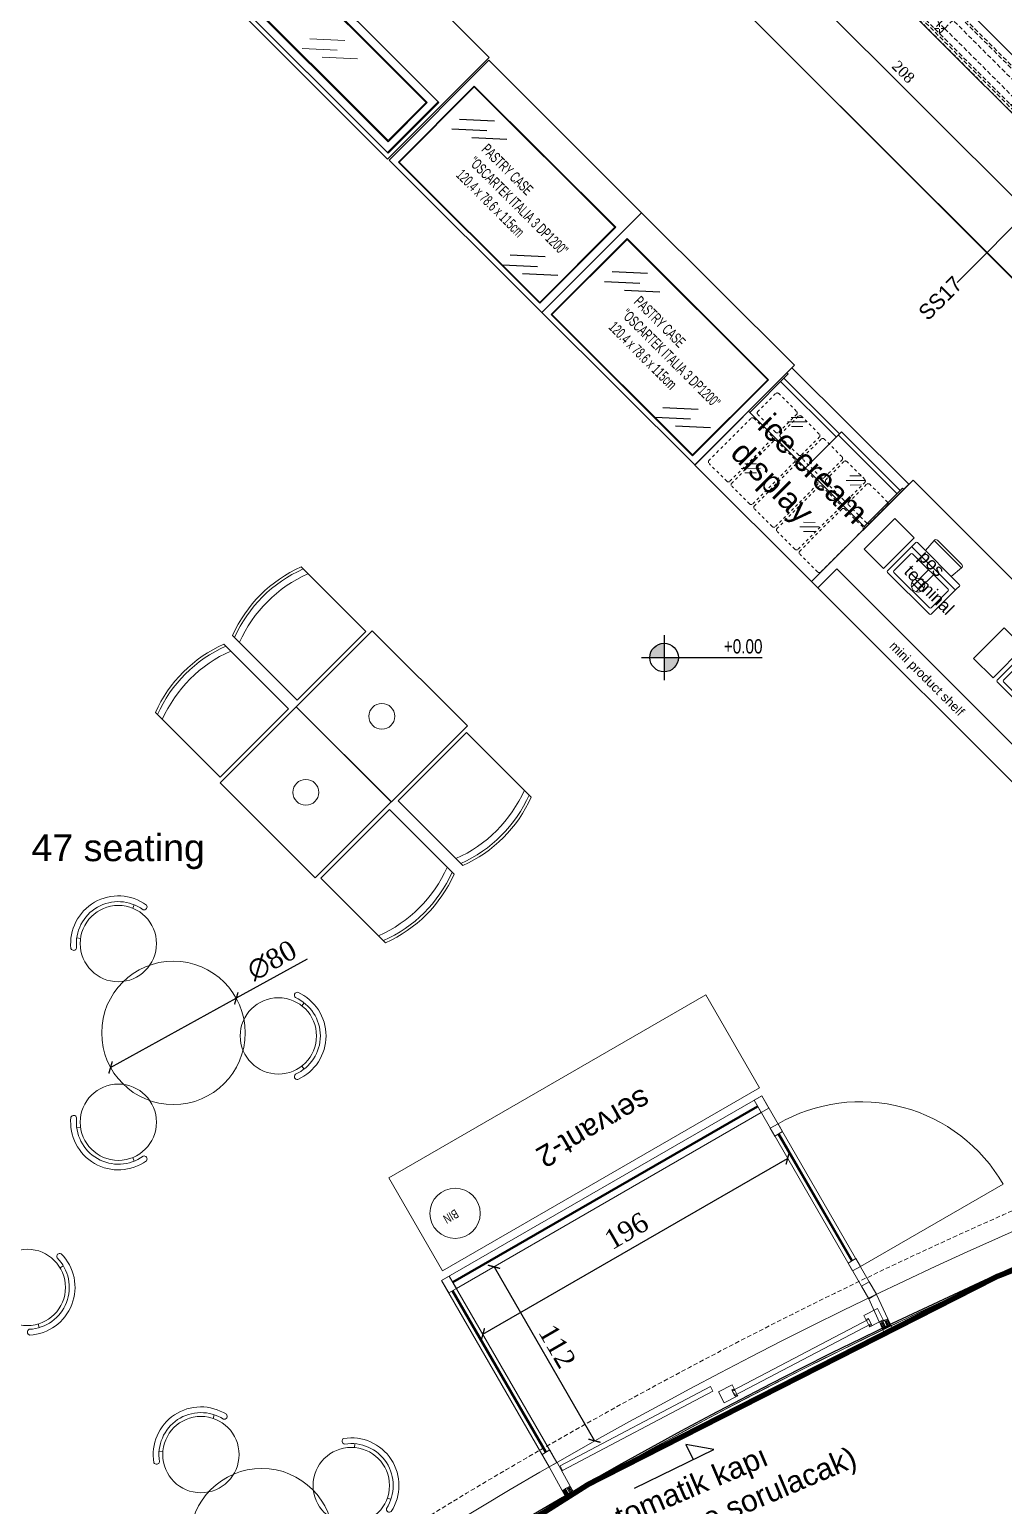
# Model space of a CAD drawing. Header units: millimetres. Extents: x 9129 to 19685, y -6152 to 3305.
# Drawn here: x 15344 to 15887, y 837 to 1660 of the extents above; entities that cross this region are included whole.
import ezdxf
from ezdxf.enums import TextEntityAlignment as Align
from ezdxf.xclip import XClip

# ---------------------------------------------------------------- set-up
doc = ezdxf.new("R2010")
doc.units = ezdxf.units.MM
doc.header["$LTSCALE"] = 5
doc.header["$XCLIPFRAME"] = 0
for name, pattern in [('Dash', [0.25, 0.125, -0.125]), ('DASHED', [0.75, 0.5, -0.25]), ('DASHEDX2', [1.5, 1, -0.5]), ('HIDDEN', [9.525, 6.35, -3.175]), ('HIDDENX2', [0.75, 0.5, -0.25])]:
    doc.linetypes.add(name, pattern=pattern)
doc.layers.get('Defpoints').update_dxf_attribs({"lineweight": 9})
for name, color, linetype, lineweight in [('141125_RT1$0$LP-SHOPFRONT', 230, 'Continuous', 9), ('2DGORUNUS3', 41, 'Continuous', 0), ('A-_DOOR----_E-', 6, 'Continuous', 13), ('A-_WIND----_E-', 4, 'Continuous', 13), ('AIT - Equipment Number', 3, 'Continuous', 5), ('AIT - Kitchen Equipment', 4, 'Continuous', 5), ('AIT-KITCHEN EQUIPMENT', 4, 'Continuous', 0), ('b_mob kesit', 14, 'Continuous', 30), ('LP-AREA_POLYLINE', 7, 'Continuous', 5), ('no3_ahşap gorunus on kalın', 34, 'Continuous', 20), ('no3_cam gorunus on', 142, 'Continuous', 18), ('no3_cam kesit on', 131, 'Continuous', 18), ('no3_doğrama gorunus', 243, 'Continuous', 0), ('no3_duvar kaplama', 8, 'Continuous', 9), ('no3_mermer gorunus on', 31, 'Continuous', 15), ('no3_sandalye', 240, 'Continuous', 18), ('no3_sandalye masa', 202, 'Continuous', 15), ('no3_seramik ön', 123, 'Continuous', 18), ('no3_yazı tefriş', 152, 'Continuous', 15), ('no3_ölçü tefriş', 252, 'Continuous', 0), ('Q-SPCQ', 91, 'Continuous', 9)]:
    doc.layers.add(name, color=color, linetype=linetype, lineweight=lineweight)
for name, color, linetype in [('DY-49-Kot', 7, 'Continuous'), ('I-Anno-Note', 11, 'Continuous'), ('I-Furn-Fixed-Ovhd-N', 1, 'HIDDEN'), ('katman 1', 7, 'Continuous'), ('LP-DIMENSION_INT_100', 51, 'Continuous'), ('LP-RETAIL_LINE', 10, 'DASHEDX2'), ('PISSUMEK_DELIK', 5, 'Continuous'), ('SEWER-PIPE-K1', 7, 'Continuous'), ('SEWER-PIPE-K2', 7, 'Continuous'), ('SU', 152, 'Continuous'), ('xref_4_vitrin_kaplama$0$2DCAM', 6, 'Continuous')]:
    doc.layers.add(name, color=color, linetype=linetype)
doc.styles.add('2.5MM', font='simplex.shx', dxfattribs={"width": 0.75, "height": 2.5})
doc.styles.add('ATG_ROMANS', font='GOTHIC.TTF', dxfattribs={"width": 0.75})
doc.styles.add('M_1.1', font='stylu.ttf', dxfattribs={"width": 0.8, "height": 5})
doc.styles.add('ROMANSTW', font='georgia.ttf')
doc.styles.get("Standard").update_dxf_attribs({"font": 'arial.ttf'})
doc.styles.add('TAKSİM', font='GOTHIC.TTF', dxfattribs={"height": 20})
doc.dimstyles.new('M1', dxfattribs={"dimtxt": 11, "dimasz": 5, "dimexe": 2, "dimexo": 5, "dimgap": 3, "dimtad": 1, "dimdec": 1, "dimzin": 12, "dimdsep": 46, "dimtxsty": 'ROMANSTW', "dimblk": 'ARCHTICK', "dimcen": 0.09, "dimse1": 1, "dimse2": 1, "dimclrd": 251, "dimclre": 251, "dimclrt": 1, "dimadec": 0, "dimazin": 0, "dimtfac": 1, "dimtdec": 1, "dimtix": 1, "dimtmove": 0, "dimatfit": 3, "dimldrblk": 'ARCHTICK', "dimfxl": 1, "dimtolj": 1, "dimtzin": 0, "dimarcsym": 0})
doc.dimstyles.new('M2', dxfattribs={"dimtxt": 6, "dimasz": 3, "dimexe": 1, "dimexo": 4, "dimgap": 3, "dimtad": 1, "dimdec": 0, "dimzin": 12, "dimdsep": 46, "dimtxsty": 'ROMANSTW', "dimblk": 'ARCHTICK', "dimcen": 0.09, "dimse1": 1, "dimse2": 1, "dimclrd": 251, "dimclre": 251, "dimclrt": 1, "dimadec": 0, "dimazin": 0, "dimtfac": 1, "dimtdec": 0, "dimtix": 1, "dimtmove": 0, "dimatfit": 3, "dimldrblk": 'ARCHTICK', "dimfxl": 1, "dimtolj": 1, "dimtzin": 0, "dimarcsym": 0})
pattern_1 = [(0, (0, 0), (0.9375, 1.875), [0, -1.875])]

# ---------------------------------------------------------------- blocks, each defined once
blk = doc.blocks.new('sand3 utr')
at = {"layer": 'no3_sandalye masa', "ltscale": 50}
for p, q in [((98898.15, -13716.68), (98899.96, -13715.27)), ((98938.18, -13716.68), (98936.36, -13715.27))]:
    blk.add_line(p, q, dxfattribs=at)
blk.add_circle((98918.16, -13701.2), 23, dxfattribs=at)
for centre, radius, start, end in [((98893.68, -13712.67), 1.82, 42.06916, 185.73903), ((98918.16, -13701.2), 28.75, 203.90409, 336.09591), ((98918.16, -13701.2), 25.3, 203.90409, 336.09591), ((98942.64, -13712.67), 1.82, 354.26097, 137.93084)]:
    blk.add_arc(centre, radius, start, end, dxfattribs=at)
blk = doc.blocks.new('rafine sandalye 2 turkıs')
at = {"color": 6, "ltscale": 12, "xscale": -1, "rotation": 176.9426487830267}
blk.add_blockref('sand3 utr', (-87719.36, -7194.05), dxfattribs=at)
blk = doc.blocks.new('s42')
at = {"layer": 'no3_duvar kaplama', "xscale": -0.9250131555666111, "yscale": 0.9250131555666113, "zscale": 0.9250131555666113, "rotation": 266.9693873691843}
blk.add_blockref('rafine sandalye 2 turkıs', (15457.95, -17304.75), dxfattribs=at)
blk = doc.blocks.new('12hbhg')
at = {"layer": 'no3_mermer gorunus on'}
blk.add_circle((19125.11, -7457.41), 40, dxfattribs=at)
at = {"layer": 'no3_ölçü tefriş'}
for p, rotation in [((15175.74, -25305.39), 98.26094698349456), ((5642.98, 4886.83), 338.2609469834944)]:
    blk.add_blockref('s42', p, dxfattribs=dict(at, rotation=rotation))
at = {"layer": 'no3_ölçü tefriş', "xscale": -1, "rotation": 38.26094698349765}
blk.add_blockref('s42', (28540.09, 8211.22), dxfattribs=at)
blk = doc.blocks.new('_ArchTick')
at = {"color": 0, "linetype": 'ByBlock', "const_width": 0.15}
blk.add_lwpolyline([(-0.5, -0.5), (0.5, 0.5)], dxfattribs=at)
blk = doc.blocks.new('*D255')
at = {"layer": 'Defpoints', "color": 0, "transparency": 16777216}
for p in [(15459.28, 1119.74), (15389.18, 1081.19)]:
    blk.add_point(p, dxfattribs=at)
at = {"layer": 'LP-DIMENSION_INT_100', "color": 251, "lineweight": -2, "transparency": 16777216}
for p in [(15498.88, 1141.51), (15389.18, 1081.19)]:
    blk.add_line(p, (15459.28, 1119.74), dxfattribs=at)
at = {"layer": 'LP-DIMENSION_INT_100', "color": 251, "lineweight": -2, "transparency": 16777216, "xscale": 5, "yscale": 5, "zscale": 5}
for p, rotation in [((15459.28, 1119.74), 208.8065022007843), ((15389.18, 1081.19), 28.80650220078435)]:
    blk.add_blockref('_ArchTick', p, dxfattribs=dict(at, rotation=rotation))
at = {"layer": 'LP-DIMENSION_INT_100', "color": 1, "transparency": 16777216, "insert": (15479.15, 1140.88), "char_height": 11, "attachment_point": 5, "rotation": 28.8065, "style": 'ROMANSTW'}
blk.add_mtext('\\A1;∅80', dxfattribs=at)
blk = doc.blocks.new('pis su hatları')
at = {"layer": 'PISSUMEK_DELIK', "color": 6, "ltscale": 30, "true_color": 0xff33ff}
for p, q in [((28183.87, -4509.65, 0), (28194.48, -4499.05, 0)), ((28194.48, -4499.05, 0), (28205.08, -4509.65, 0)), ((28194.48, -4520.26, 0), (28183.87, -4509.65, 0)), ((28205.08, -4509.65, 0), (28194.48, -4520.26, 0)), ((28312.51, -4605.55, 0), (28302.17, -4616.42, 0)), ((28323.38, -4615.89, 0), (28312.51, -4605.55, 0)), ((28302.17, -4616.42, 0), (28313.04, -4626.76, 0)), ((28313.04, -4626.76, 0), (28323.38, -4615.89, 0)), ((27593.13, -5103.59, 0), (27582.52, -5114.2, 0)), ((27603.73, -5114.2, 0), (27593.13, -5103.59, 0)), ((27582.52, -5114.2, 0), (27593.13, -5124.8, 0)), ((27593.13, -5124.8, 0), (27603.73, -5114.2, 0))]:
    blk.add_line(p, q, dxfattribs=at)
at = {"layer": 'SEWER-PIPE-K1', "color": 6, "linetype": 'Continuous', "lineweight": -3, "true_color": 0xff33ff}
blk.add_line((28188.25, -4503.42, 0), (28192.81, -4507.99, 0), dxfattribs=at)
at = {"layer": 'SEWER-PIPE-K1', "color": 6, "linetype": 'Continuous', "lineweight": -3, "true_color": 0xff33ff, "extrusion": (0, 0, -1)}
for centre in [(-28194.48, -4509.65, 0), (-28312.77, -4616.15, 0)]:
    blk.add_circle(centre, 5.75, dxfattribs=at)
at = {"layer": 'SEWER-PIPE-K2', "color": 6, "linetype": 'Continuous', "lineweight": -3, "true_color": 0xff33ff, "extrusion": (0, 0, -1)}
blk.add_circle((-27593.13, -5114.2, -38.83), 5, dxfattribs=at)
blk = doc.blocks.new('Mullion')
at = {"layer": 'A-_WIND----_E-', "lineweight": 0, "ltscale": 0.3}
h = blk.add_hatch(dxfattribs=at)
h.set_pattern_fill('DOTS', color=8, scale=30)
h.set_pattern_definition(pattern_1)
h.paths.add_polyline_path([(0, 25), (-30, 25), (-30, 10), (0, 10)])
h = blk.add_hatch(dxfattribs=at)
h.set_pattern_fill('DOTS', color=8, scale=30)
h.set_pattern_definition(pattern_1)
h.paths.add_polyline_path([(0, -25), (-30, -25), (-30, -10), (0, -10)])
at = {"layer": 'A-_WIND----_E-', "color": 8, "lineweight": 0, "ltscale": 0.3}
for points in [[(-185, 25), (-35, 25), (-35, -25), (-185, -25)], [(-35, -5), (0, -5), (0, 5), (-35, 5)], [(-30, 10), (0, 10), (0, 25), (-30, 25)], [(5, 25), (21, 25), (21, -25), (5, -25)], [(-30, -10), (0, -10), (0, -25), (-30, -25)]]:
    blk.add_lwpolyline(points, close=True, dxfattribs=at)
blk = doc.blocks.new('A$C25195F0E')
at = {"layer": 'LP-AREA_POLYLINE', "elevation": 0}
for points in [[(1241.29, 1481.77), (1740.61, 982.45), (1740.61, -260.52, 0.060132), (1740.61, -260.52), (1740.61, -260.52), (1740.61, -260.52), (1740.61, -260.52), (1740.61, -260.52), (1740.61, -260.52), (1740.61, -260.52), (1740.61, -260.52), (1740.61, -260.52, 0.142516), (363.91, -881.77), (-329.17, -187.72), (-378.67, -138.22)], [(1832.15, 631.33), (1832.15, -450.55, 0.036002), (1478.39, -517.79), (1520.47, -661.41), (1396.29, -697.8), (1431.3, -817.26), (1295.85, -880.41), (957.04, -1038.36), (957.04, -935.71), (837.04, -935.7), (837.04, -1055.7), (538.1, -1055.71), (364.23, -881.45), (364.23, -881.45, -0.142737), (1742.15, -260.52), (1742.15, 631.33)]]:
    blk.add_lwpolyline(points, format="xyb", close=True, dxfattribs=at)
blk = doc.blocks.new('plan3')
at = {"layer": 'A-_DOOR----_E-', "lineweight": 0, "ltscale": 0.3}
h = blk.add_hatch(dxfattribs=at)
h.set_pattern_fill('DOTS', color=8, scale=3, angle=297.64486)
h.set_pattern_definition([(270, (7086.4, -15), (1.875, -0.9375), [0, -1.875])])
h.paths.add_polyline_path([(26465.03, -7474.12), (26463.64, -7471.46), (26464.97, -7470.76), (26466.36, -7473.42)])
h = blk.add_hatch(dxfattribs=at)
h.set_pattern_fill('DOTS', color=8, scale=3, angle=297.64486)
h.set_pattern_definition([(270, (7931.4, -15), (1.875, -0.9375), [0, -1.875])])
h.paths.add_polyline_path([(26390.18, -7513.32), (26388.79, -7510.67), (26390.12, -7509.97), (26391.51, -7512.63)])
at = {"elevation": 0}
blk.add_lwpolyline([(26334.44, -7564.99), (26378.68, -7543.49), (26363.08, -7540.73), (26367.14, -7549.09)], dxfattribs=at)
at = {"layer": '141125_RT1$0$LP-SHOPFRONT'}
blk.add_arc((27647.4, -9911.93), 2703.74, 107.59867, 133.26286, dxfattribs=at)
at = {"layer": '2DGORUNUS3', "linetype": 'HIDDENX2'}
blk.add_lwpolyline([(25764.4, -7970.13), (25764.4, -7930.1, -0.153565), (27237.97, -7209.02), (27237.97, -5980.3), (27603.18, -5980.3)], format="xyb", dxfattribs=at)
at = {"layer": 'A-_DOOR----_E-'}
blk.add_line((26466.83, -7474.31, 0), (26465.5, -7475, 0), dxfattribs=at)
at = {"layer": 'A-_DOOR----_E-', "elevation": 0}
for points in [[(26464.74, -7470.32), (26463.41, -7471.02), (26462.25, -7468.8), (26469.78, -7464.86), (26473.03, -7471.06), (26465.5, -7475), (26465.27, -7474.56), (26466.59, -7473.86), (26464.74, -7470.32)], [(26388.56, -7510.22), (26389.89, -7509.53), (26388.73, -7507.31), (26381.2, -7511.26), (26384.44, -7517.46), (26391.97, -7513.51), (26391.74, -7513.07), (26390.41, -7513.77), (26388.56, -7510.22)]]:
    blk.add_lwpolyline(points, dxfattribs=at)
for points in [[(26464.97, -7470.76), (26388.79, -7510.67), (26390.18, -7513.32), (26466.36, -7473.42)], [(26292.88, -7552.56), (26376.65, -7508.27), (26378.04, -7510.93), (26294.27, -7555.22)]]:
    blk.add_lwpolyline(points, close=True, dxfattribs=at)
at = {"layer": 'A-_DOOR----_E-', "color": 8, "lineweight": 0, "ltscale": 0.3, "elevation": 0}
for points in [[(26464.97, -7470.76), (26466.36, -7473.42), (26465.03, -7474.12), (26463.64, -7471.46)], [(26390.12, -7509.97), (26391.51, -7512.63), (26390.18, -7513.32), (26388.79, -7510.67)]]:
    blk.add_lwpolyline(points, close=True, dxfattribs=at)
at = {"layer": 'A-_WIND----_E-', "color": 8, "lineweight": 0, "ltscale": 0.3, "elevation": 0}
blk.add_lwpolyline([(25775.9, -7970.13), (25775.9, -7934.11, -0.113196), (26824.33, -7316.16)], format="xyb", dxfattribs=at)
at = {"layer": 'LP-RETAIL_LINE', "ltscale": 0.2, "const_width": 3}
blk.add_lwpolyline([(27359.51, -6343.09), (27359.51, -7424.97, 0.036002), (27005.75, -7492.21), (27047.83, -7635.83), (26923.65, -7672.22), (26958.66, -7791.68), (26823.22, -7854.83), (26484.4, -8012.79), (26484.4, -7910.13), (26364.4, -7910.13), (26364.4, -8030.13), (26065.46, -8030.13), (25891.59, -7855.87), (25891.59, -7855.87, -0.142737), (27269.51, -7234.94), (27269.51, -6343.09)], format="xyb", close=True, dxfattribs=at)
at = {"layer": 'no3_cam kesit on'}
for p, q in [((26232.92, -7449.82), (26402.8, -7351.74)), ((26233.12, -7450.17), (26403, -7352.08)), ((26233.32, -7450.51), (26403.2, -7352.43)), ((26455.3, -7438.46), (26414.37, -7367.57)), ((26455.64, -7438.26), (26414.72, -7367.37)), ((26455.99, -7438.06), (26415.06, -7367.17)), ((26232.61, -7455.08), (26284.63, -7545.18)), ((26232.95, -7454.88), (26284.97, -7544.98)), ((26233.3, -7454.68), (26285.32, -7544.78))]:
    blk.add_line(p, q, dxfattribs=at)
at = {"layer": 'no3_doğrama gorunus'}
for p, q in [((26405.34, -7346.12), (26226.79, -7449.2)), ((26404.92, -7346.36), (26401, -7348.62)), ((26460.93, -7452.42), (26401, -7348.62)), ((26465.26, -7449.92), (26405.34, -7346.12)), ((26235.12, -7453.63), (26405, -7355.55)), ((26286.79, -7553.13), (26226.79, -7449.2)), ((26291.12, -7550.63), (26231.12, -7446.7))]:
    blk.add_line(p, q, dxfattribs=at)
at = {"layer": 'no3_doğrama gorunus', "elevation": 0}
for points in [[(26401, -7348.62), (26405, -7355.55), (26409.34, -7353.05), (26405.34, -7346.12), (26401, -7348.62)], [(26410.05, -7364.29), (26412.55, -7368.62), (26416.88, -7366.12), (26414.38, -7361.79), (26410.05, -7364.29)], [(26453.48, -7439.51), (26455.98, -7443.84), (26460.31, -7441.34), (26457.81, -7437.01), (26453.48, -7439.51)], [(26226.79, -7449.2), (26230.79, -7456.13), (26235.12, -7453.63), (26231.12, -7446.7), (26226.79, -7449.2)], [(26460.93, -7452.42), (26464.93, -7459.35), (26469.26, -7456.85), (26465.26, -7449.92), (26460.93, -7452.42)], [(26282.81, -7546.23), (26286.81, -7553.16), (26291.14, -7550.66), (26287.14, -7543.73), (26282.81, -7546.23)]]:
    blk.add_lwpolyline(points, dxfattribs=at)
at = {"layer": 'no3_mermer gorunus on', "color": 252}
blk.add_line((26460.31, -7441.34), (26539.86, -7395.41), dxfattribs=at)
blk.add_arc((26460.31, -7441.34), 91.86, 30, 120.00049, dxfattribs=at)
at = {"layer": 'xref_4_vitrin_kaplama$0$2DCAM'}
blk.add_arc((27647.4, -9911.01), 2703.75, 107.59869, 133.26085, dxfattribs=at)
at = {"layer": 'A-_WIND----_E-'}
ref = blk.add_blockref('Mullion', (26474.78, -7474.78), dxfattribs=dict(at, xscale=0.09999999999999998, yscale=0.09999999999999998, zscale=0.09999999999999998, rotation=294.7438167748984))
XClip(ref).set_block_clipping_path([(-1662.4684712873, -15441.8260829898), (9287.0514123299, 8316.2618302671), (-13928.3921249826, 19015.6902332135), (-24877.9120085998, -4742.3976800435)])
ref = blk.add_blockref('Mullion', (26297.94, -7568.1), dxfattribs=dict(at, xscale=0.1, yscale=0.1, zscale=0.1, rotation=298.9820725187543))
XClip(ref).set_block_clipping_path([(-2758.6485855884, -13277.6008637734), (9916.7477869451, 9606.3029503694), (-12444.4783710775, 21992.1881223578), (-25119.874743611, -891.715691785)])
at = {"layer": 'no3_ahşap gorunus on kalın'}
ref = blk.add_blockref('A$C25195F0E', (25527.36, -6974.42), dxfattribs=at)
XClip(ref).set_block_clipping_path([(-524.5749777342, -995.7045508397), (2091.4118857187, 1560.5321103166)])
at = {"layer": 'no3_yazı tefriş', "insert": (26313.63, -7579.76), "char_height": 12, "width": 306.4478, "attachment_point": 1, "rotation": 23.11072}
blk.add_mtext("otomatik kapı\\P(AVM'ye sorulacak)", dxfattribs=at)
blk = doc.blocks.new('*D253')
at = {"layer": 'Defpoints', "color": 0, "transparency": 16777216}
for p in [(15751.92, 1056), (15766.66, 1030.46), (15582.03, 957.92)]:
    blk.add_point(p, dxfattribs=at)
at = {"layer": 'no3_mermer gorunus on', "color": 251, "lineweight": -2, "transparency": 16777216}
blk.add_line((15596.77, 932.38), (15766.66, 1030.46), dxfattribs=at)
at = {"layer": 'no3_mermer gorunus on', "color": 251, "lineweight": -2, "transparency": 16777216, "xscale": 5, "yscale": 5, "zscale": 5}
for p, rotation in [((15766.66, 1030.46), 29.9999999999965), ((15596.77, 932.38), 209.9999999999965)]:
    blk.add_blockref('_ArchTick', p, dxfattribs=dict(at, rotation=rotation))
at = {"layer": 'no3_mermer gorunus on', "color": 1, "transparency": 16777216, "insert": (15676.73, 990.05), "char_height": 11, "attachment_point": 5, "rotation": 30, "style": 'ROMANSTW'}
blk.add_mtext('\\A1;\\A1;196', dxfattribs=at)
blk = doc.blocks.new('*D254')
at = {"layer": 'Defpoints', "color": 0, "transparency": 16777216}
for p in [(15582.03, 957.92), (15658.97, 872.97), (15638.05, 860.89)]:
    blk.add_point(p, dxfattribs=at)
at = {"layer": 'no3_mermer gorunus on', "color": 251, "lineweight": -2, "transparency": 16777216}
blk.add_line((15602.95, 969.99), (15658.97, 872.97), dxfattribs=at)
at = {"layer": 'no3_mermer gorunus on', "color": 251, "lineweight": -2, "transparency": 16777216, "xscale": 5, "yscale": 5, "zscale": 5}
for p, rotation in [((15602.95, 969.99), 119.9999999999989), ((15658.97, 872.97), 299.9999999999989)]:
    blk.add_blockref('_ArchTick', p, dxfattribs=dict(at, rotation=rotation))
at = {"layer": 'no3_mermer gorunus on', "color": 1, "transparency": 16777216, "insert": (15638.32, 925.73), "char_height": 11, "attachment_point": 5, "rotation": 300, "style": 'ROMANSTW'}
blk.add_mtext('\\A1;112', dxfattribs=at)
blk = doc.blocks.new('oscarteck refr')
at = {"layer": 'I-Furn-Fixed-Ovhd-N', "color": 254, "linetype": 'Continuous'}
for p, q in [((533479.3, 284026.3), (533334, 283894.3)), ((533365.7, 283981.4), (533220.5, 283849.4)), ((533487.3, 283957.6), (533342, 283825.7)), ((534214.6, 283690), (534069.3, 283558.1)), ((534101, 283645.2), (533955.8, 283513.2)), ((534222.6, 283621.4), (534077.3, 283489.4))]:
    blk.add_line(p, q, dxfattribs=at)
at = {"layer": 'I-Furn-Fixed-Ovhd-N', "linetype": 'Continuous'}
for points in [[(534338.8, 284059.3), (534338.8, 283273.3), (533134.9, 283273.3), (533134.9, 284059.3)], [(533179.9, 283432.3), (534293.9, 283432.3), (534293.9, 284031.3), (533179.9, 284031.3)], [(533182.9, 283435.3), (534290.9, 283435.3), (534290.9, 284028.3), (533182.9, 284028.3)]]:
    blk.add_lwpolyline(points, close=True, dxfattribs=at)
blk = doc.blocks.new('QF_MB CUSTOM ICE CREAM CASE - ICE CREAM CASE-3092306-EQUIPMENT PLAN')
at = {"layer": 'Q-SPCQ'}
for p, q in [((0, -30.19), (0, 0)), ((0, 0), (36.22, 0)), ((36.22, 0), (36.22, -30.19)), ((0, -1.56), (0.37, -1.56)), ((0.37, -1.56), (0.37, -13.47)), ((17.61, -2.91), (0.37, -2.91)), ((17.61, -2.28), (35.84, -2.28)), ((17.61, -13.47), (17.61, -2.28)), ((35.84, -1.56), (35.84, -13.47)), ((36.22, -1.56), (35.84, -1.56)), ((0.37, -3.89), (17.61, -3.89)), ((7.61, -7.81), (9.38, -6.04)), ((7.71, -9.12), (10.71, -6.12)), ((17.61, -3.27), (35.84, -3.27)), ((25.8, -7.81), (27.57, -6.04)), ((25.9, -9.12), (28.91, -6.12)), ((9.02, -9.22), (10.79, -7.45)), ((27.22, -9.22), (28.98, -7.45)), ((0, -13.47), (36.22, -13.47)), ((7.61, -22.21), (9.38, -20.45)), ((7.71, -23.53), (10.71, -20.52)), ((9.02, -23.63), (10.79, -21.86)), ((25.8, -22.21), (27.57, -20.45)), ((25.9, -23.53), (28.91, -20.52)), ((27.22, -23.63), (28.98, -21.86)), ((36.22, -30.19), (0, -30.19))]:
    blk.add_line(p, q, dxfattribs=at)
at = {"layer": 'Q-SPCQ', "linetype": 'Dash'}
for p, q in [((7.48, -6.06), (1.98, -6.06)), ((14.53, -6.06), (9.03, -6.06)), ((21.58, -6.06), (16.08, -6.06)), ((28.62, -6.06), (23.12, -6.06)), ((35.67, -6.06), (30.17, -6.06)), ((1.48, -6.56), (1.48, -12.06)), ((7.98, -12.06), (7.98, -6.56)), ((8.53, -6.56), (8.53, -12.06)), ((15.03, -12.06), (15.03, -6.56)), ((15.58, -6.56), (15.58, -12.06)), ((22.08, -12.06), (22.08, -6.56)), ((22.62, -6.56), (22.62, -12.06)), ((29.13, -12.06), (29.13, -6.56)), ((29.67, -6.56), (29.67, -12.06)), ((36.17, -12.06), (36.17, -6.56)), ((7.48, -12.56), (1.98, -12.56)), ((14.53, -12.56), (9.03, -12.56)), ((21.58, -12.56), (16.08, -12.56)), ((28.62, -12.56), (23.12, -12.56)), ((35.67, -12.56), (30.17, -12.56)), ((1.48, -14.25), (1.48, -27.25)), ((7.48, -13.75), (1.98, -13.75)), ((7.98, -27.25), (7.98, -14.25)), ((8.53, -14.25), (8.53, -27.25)), ((14.53, -13.75), (9.03, -13.75)), ((15.03, -27.25), (15.03, -14.25)), ((15.58, -14.25), (15.58, -27.25)), ((21.58, -13.75), (16.08, -13.75)), ((22.08, -27.25), (22.08, -14.25)), ((22.62, -14.25), (22.62, -27.25)), ((28.62, -13.75), (23.12, -13.75)), ((29.13, -27.25), (29.13, -14.25)), ((29.67, -14.25), (29.67, -27.25)), ((35.67, -13.75), (30.17, -13.75)), ((36.17, -27.25), (36.17, -14.25)), ((7.48, -27.75), (1.98, -27.75)), ((14.53, -27.75), (9.03, -27.75)), ((21.58, -27.75), (16.08, -27.75)), ((28.62, -27.75), (23.12, -27.75)), ((35.67, -27.75), (30.17, -27.75))]:
    blk.add_line(p, q, dxfattribs=at)
for centre, start, end in [((1.98, -6.56), 90, 180), ((7.48, -6.56), 0, 90), ((9.03, -6.56), 90, 180), ((14.53, -6.56), 0, 90), ((16.08, -6.56), 90, 180), ((21.58, -6.56), 0, 90), ((23.12, -6.56), 90, 180), ((28.62, -6.56), 0, 90), ((30.17, -6.56), 90, 180), ((35.67, -6.56), 0, 90), ((1.98, -12.06), 180, 270), ((7.48, -12.06), 270, 0), ((9.03, -12.06), 180, 270), ((14.53, -12.06), 270, 0), ((16.08, -12.06), 180, 270), ((21.58, -12.06), 270, 0), ((23.12, -12.06), 180, 270), ((28.62, -12.06), 270, 0), ((30.17, -12.06), 180, 270), ((35.67, -12.06), 270, 0), ((1.98, -14.25), 90, 180), ((7.48, -14.25), 0, 90), ((9.03, -14.25), 90, 180), ((14.53, -14.25), 0, 90), ((16.08, -14.25), 90, 180), ((21.58, -14.25), 0, 90), ((23.12, -14.25), 90, 180), ((28.62, -14.25), 0, 90), ((30.17, -14.25), 90, 180), ((35.67, -14.25), 0, 90), ((1.98, -27.25), 180, 270), ((7.48, -27.25), 270, 0), ((9.03, -27.25), 180, 270), ((14.53, -27.25), 270, 0), ((16.08, -27.25), 180, 270), ((21.58, -27.25), 270, 0), ((23.12, -27.25), 180, 270), ((28.62, -27.25), 270, 0), ((30.17, -27.25), 180, 270), ((35.67, -27.25), 270, 0)]:
    blk.add_arc(centre, 0.5, start, end, dxfattribs=at)
blk = doc.blocks.new('1111')
at = {"layer": 'no3_ahşap gorunus on kalın'}
for p, q in [((18003.82, -10170.67, 0), (18003.82, -10210.67, 0)), ((18257.82, -10170.67, 0), (18257.82, -10210.67, 0))]:
    blk.add_line(p, q, dxfattribs=at)
at = {"layer": 'no3_ahşap gorunus on kalın', "elevation": 0}
for points in [[(18003.31, -10170.67), (18258.32, -10170.67), (18258.32, -10210.67), (18003.31, -10210.67)], [(18257.82, -10170.67), (18003.82, -10170.67), (18003.82, -10210.67), (18257.82, -10210.67)], [(18253.82, -10175.17), (18007.82, -10175.17), (18007.82, -10206.17), (18253.82, -10206.17)], [(18253.32, -10175.67), (18008.32, -10175.67), (18008.32, -10205.67), (18253.32, -10205.67)]]:
    blk.add_lwpolyline(points, close=True, dxfattribs=at)
at = {"layer": 'no3_cam gorunus on'}
for p, q in [((18069.9, -10194.49), (18084.43, -10181.29)), ((18130.82, -10175.67, 0), (18130.82, -10205.67, 0)), ((18182.43, -10196.43), (18196.96, -10183.23)), ((18070.69, -10201.35), (18085.22, -10188.15)), ((18082.05, -10196.86), (18096.58, -10183.67)), ((18183.22, -10203.29), (18197.75, -10190.09)), ((18194.58, -10198.8), (18209.11, -10185.61))]:
    blk.add_line(p, q, dxfattribs=at)
at = {"layer": 'no3_mermer gorunus on', "elevation": 0}
blk.add_lwpolyline([(18260.48, -10133.17), (18001.15, -10133.17), (18001.15, -10213.17), (18260.48, -10213.17)], close=True, dxfattribs=at)
at = {"layer": 'AIT - Equipment Number', "linetype": 'ByBlock', "ltscale": 1000, "insert": (18086.91, -10154.82, 0.09), "char_height": 7.7594, "attachment_point": 1, "rotation": 0.05357, "style": '2.5MM'}
blk.add_mtext_dynamic_manual_height_columns('{\\fArial Narrow|b0|i0|c0|p34;5   BAY CUPCAKE VITRINE}', width=988.5136, gutter_width=12.5, heights=[0], dxfattribs=at)
blk = doc.blocks.new('1 - POINT OF SALE - PLAN VIEW')
at = {"layer": 'AIT - Kitchen Equipment', "color": 8}
for p, q in [((107, 389), (259.4, 389)), ((107, 147.7), (107, 389)), ((259.4, 389), (259.4, 147.7)), ((285.4, 382.6), (285.4, 185.5)), ((621.9, 389), (291.7, 389)), ((310.8, 357.2), (310.8, 223.6)), ((596.5, 363.6), (317.1, 363.6)), ((426.8, 333.1), (497.9, 333.1)), ((443.3, 352.4), (443.3, 219.8)), ((481.4, 352.4), (481.4, 219.8)), ((602.9, 223.6), (602.9, 357.2)), ((628.3, 185.5), (628.3, 382.6)), ((426.8, 305.7), (497.9, 305.7)), ((285.4, 185.5), (285.4, 159.6)), ((621.9, 191.8), (291.7, 191.8)), ((317.1, 217.2), (596.5, 217.2)), ((628.3, 159.6), (628.3, 185.5)), ((259.4, 147.7), (107, 147.7)), ((291.7, 153.3), (621.9, 153.3)), ((355.2, 153.3), (348.7, 78.9)), ((564.9, 78.9), (558.4, 153.3)), ((564.9, 79), (348.7, 79)), ((361.4, 65.1), (552.3, 65.1))]:
    blk.add_line(p, q, dxfattribs=at)
blk.add_circle((462.3, 319.4), 38.1, dxfattribs=at)
for centre, radius, start, end in [((291.7, 382.6), 6.35, 90, 180), ((317.1, 357.2), 6.35, 90, 180), ((596.5, 357.2), 6.35, 0, 90), ((621.9, 382.6), 6.35, 360, 90), ((291.7, 185.5), 6.35, 90, 180), ((317.1, 223.6), 6.35, 180, 270), ((596.5, 223.6), 6.35, 270, 360), ((621.9, 185.5), 6.35, 0, 90), ((291.7, 159.6), 6.35, 180, 270), ((621.9, 159.6), 6.35, 270, 0), ((361.4, 77.8), 12.7, 175, 270), ((552.3, 77.8), 12.7, 270, 5)]:
    blk.add_arc(centre, radius, start, end, dxfattribs=at)
blk = doc.blocks.new('PLAN TEZGAHLAR')
at = {"layer": 'no3_mermer gorunus on'}
for p, q in [((18933.11, -9197.56), (18637.41, -9197.56)), ((18921.82, -9277.56), (18637.41, -9277.56))]:
    blk.add_line(p, q, dxfattribs=at)
for points in [[(18637.41, -9277.57), (18637.41, -9197.56)], [(18642.41, -9262.57), (18642.41, -9277.56)], [(18642.41, -9262.57), (18791.89, -9262.57)]]:
    blk.add_lwpolyline(points, dxfattribs=at)
at = {"yscale": 0.1000002334292723, "zscale": 0.1000002334292723, "rotation": 180.0535748549687}
for p, xscale in [((18634.59, -9205.17), -0.1000002334292725), ((18720.91, -9205.11), -0.1000002334292726)]:
    blk.add_blockref('1 - POINT OF SALE - PLAN VIEW', p, dxfattribs=dict(at, xscale=xscale))
at = {"layer": 'AIT-KITCHEN EQUIPMENT', "xscale": 0.1000002334292722, "yscale": 0.1000002334292722, "zscale": 0.1000002334292722, "rotation": 180.0535748549694}
for p in [(71712.05, 19178.1), (71832.45, 19178.22)]:
    blk.add_blockref('oscarteck refr', p, dxfattribs=at)
at = {"layer": 'no3_ölçü tefriş'}
blk.add_blockref('1111', (43.16, 935.09, 0), dxfattribs=at)
at = {"layer": 'Q-SPCQ', "xscale": 2.539682539682507, "yscale": 2.539682539682507, "zscale": 2.539682539682507, "rotation": 0.05357485496844969}
blk.add_blockref('QF_MB CUSTOM ICE CREAM CASE - ICE CREAM CASE-3092306-EQUIPMENT PLAN', (18545.35, -9200.98), dxfattribs=at)
at = {"layer": 'AIT - Equipment Number', "linetype": 'ByBlock', "ltscale": 1000, "char_height": 6, "attachment_point": 1, "rotation": 0.05357, "style": '2.5MM'}
for insert in [(18336.94, -9231.92, 0), (18457.11, -9231.92, 0)]:
    blk.add_mtext_dynamic_manual_height_columns('{\\fArial Narrow|b0|i0|c0|p34;PASTRY CASE\\P"OSCARTEK ITALIA 3 DP1200"\\P120.4 x 78.6 x 115cm\\P}', width=988.5136, gutter_width=12.5, heights=[0], dxfattribs=dict(at, insert=insert))
at = {"layer": 'no3_yazı tefriş', "attachment_point": 1}
for s, insert, char_height, width in [('ice cream\\Pdisplay', (18554.85, -9225.9), 12.794, 196.0884), ('pos\\Pterminal', (18669.95, -9219.54), 6.889, 105.5846), ('mini product shelf', (18693.53, -9267.8, 0), 5.0545, 76.8983)]:
    blk.add_mtext(s, dxfattribs=dict(at, insert=insert, char_height=char_height, width=width))
blk = doc.blocks.new('Kot işareti-Plan')
at = {"layer": 'DY-49-Kot'}
h = blk.add_hatch(color=256, dxfattribs=at)
h.dxf.hatch_style = 1
h.paths.add_polyline_path([(0, 0.35, 0.414214), (-0.35, 0), (0, 0)])
h.paths.add_polyline_path([(0.35, 0), (0, 0), (0, -0.35, 0.414214)])
for points in [[(0, 0.55), (0, -0.55)], [(-0.55, 0), (2.4, 0)]]:
    blk.add_lwpolyline(points, dxfattribs=at)
blk.add_circle((0, 0), 0.35, dxfattribs=at)
at = {"layer": 'DY-49-Kot', "style": 'M_1.1', "width": 0.8}
for tag, p in [('İNCEKOT', (2.409, 0.1)), ('KABAKOT', (2.408, -0.404))]:
    blk.add_attdef(tag, text='', height=0.35, dxfattribs=at).set_placement(p, align=Align.RIGHT)
blk = doc.blocks.new('RRR')
for p, q in [((28185.05, -6858.44), (28243.2, -6800.29)), ((28202.73, -6876.11), (28260.88, -6817.97)), ((28368.41, -7041.79), (28460.26, -7133.65)), ((28350.73, -7059.47), (28458.85, -7167.59))]:
    blk.add_line(p, q)
at = {"elevation": 0}
for points in [[(28214.12, -6829.36), (28231.8, -6847.04), (28225.17, -6847.04), (28231.86, -6840.35), (28231.8, -6847.04)], [(28185.05, -6858.44), (28368.41, -7041.79), (28350.73, -7059.47)], [(28392.42, -7101.15), (28410.09, -7083.48), (28410.09, -7090.11), (28403.4, -7083.42), (28410.09, -7083.48)]]:
    blk.add_lwpolyline(points, dxfattribs=at)
for centre in [(28214.12, -6829.36), (28392.42, -7101.15)]:
    blk.add_circle(centre, 1.86)
at = {"xscale": 22.76837192191504, "yscale": 22.76837192191504, "zscale": 22.76837192191504}
for p, values in [((28129.38, -6775.8, -45.93), {'İNCEKOT': '+0.00'}), ((28530.81, -6795.48), {'İNCEKOT': '+30.00'}), ((28352.06, -6986.23), {'İNCEKOT': '+30.00'}), ((27876.84, -7080.53, -45.93), {'İNCEKOT': '+0.00'})]:
    blk.add_blockref('Kot işareti-Plan', p, dxfattribs=at).add_auto_attribs(values)
blk = doc.blocks.new('S2')
at = {"layer": 'no3_mermer gorunus on', "lineweight": 9}
blk.add_lwpolyline([(10705.01, -13085.94), (10500.97, -13085.94), (10500.97, -13145.94), (10705.01, -13145.94), (10705.01, -13085.94)], dxfattribs=at)
blk.add_circle((10682.96, -13110.23), 14.02, dxfattribs=at)
at = {"layer": 'I-Anno-Note', "color": 2, "insert": (10685.85, -13109.9), "char_height": 5, "attachment_point": 5, "style": 'ATG_ROMANS'}
blk.add_mtext('\\A1;BIN', dxfattribs=at)
at = {"layer": 'no3_yazı tefriş', "insert": (10557.4, -13106.76), "char_height": 12, "width": 306.4478, "attachment_point": 1}
blk.add_mtext('servant-2', dxfattribs=at)
blk = doc.blocks.new('vvv')
at = {"layer": 'no3_seramik ön', "color": 251, "linetype": 'DASHED'}
for p, q in [((24724.43, -6556.43), (24738.57, -6542.29)), ((25119.23, -6951.24), (24724.43, -6556.43, 0)), ((25133.38, -6937.1), (25119.23, -6951.24))]:
    blk.add_line(p, q, dxfattribs=at)
for points in [[(25120.29, -6950.18), (24725.49, -6555.37), (24737.51, -6543.35), (25132.32, -6938.16)], [(25120.29, -6948.48), (24727.18, -6555.37), (24737.51, -6545.05), (25130.62, -6938.16)]]:
    blk.add_lwpolyline(points, close=True, dxfattribs=at)
for points in [[(24727.18, -6555.37), (24730.01, -6558.2), (24732.84, -6555.37), (24730.01, -6552.54), (24727.18, -6555.37), (24732.84, -6555.37), (24730.01, -6558.2), (24730.01, -6552.54)], [(24802.17, -6615.36), (24737.51, -6550.7), (24732.84, -6555.37), (24797.5, -6620.03), (24802.17, -6615.36)], [(24734.68, -6547.88), (24737.51, -6550.7), (24740.34, -6547.88), (24737.51, -6545.05), (24734.68, -6547.88), (24740.34, -6547.88), (24737.51, -6550.7), (24737.51, -6545.05)], [(24844.59, -6657.79), (24805, -6618.19), (24800.33, -6622.86), (24839.93, -6662.46), (24844.59, -6657.79)], [(24802.17, -6615.36), (24805, -6618.19), (24807.82, -6615.36), (24805, -6612.54), (24802.17, -6615.36), (24807.82, -6615.36), (24805, -6618.19), (24805, -6612.54)], [(24794.67, -6622.86), (24797.5, -6625.69), (24800.33, -6622.86), (24797.5, -6620.03), (24794.67, -6622.86), (24800.33, -6622.86), (24797.5, -6625.69), (24797.5, -6620.03)], [(24844.59, -6657.79), (24847.42, -6660.62), (24850.25, -6657.79), (24847.42, -6654.96), (24844.59, -6657.79), (24850.25, -6657.79), (24847.42, -6660.62), (24847.42, -6654.96)], [(24837.1, -6665.29), (24839.93, -6668.11), (24842.76, -6665.29), (24839.93, -6662.46), (24837.1, -6665.29), (24842.76, -6665.29), (24839.93, -6668.11), (24839.93, -6662.46)], [(24887.02, -6700.22), (24847.42, -6660.62), (24842.76, -6665.29), (24882.35, -6704.88), (24887.02, -6700.22)], [(24887.02, -6700.22), (24889.85, -6703.05), (24892.68, -6700.22), (24889.85, -6697.39), (24887.02, -6700.22), (24892.68, -6700.22), (24889.85, -6703.05), (24889.85, -6697.39)], [(24879.52, -6707.71), (24882.35, -6710.54), (24885.18, -6707.71), (24882.35, -6704.88), (24879.52, -6707.71), (24885.18, -6707.71), (24882.35, -6710.54), (24882.35, -6704.88)], [(24929.45, -6742.64), (24889.85, -6703.05), (24885.18, -6707.71), (24924.78, -6747.31), (24929.45, -6742.64)], [(24929.45, -6742.64), (24932.28, -6745.47), (24935.1, -6742.64), (24932.28, -6739.82), (24929.45, -6742.64), (24935.1, -6742.64), (24932.28, -6745.47), (24932.28, -6739.82)], [(24921.95, -6750.14), (24924.78, -6752.97), (24927.61, -6750.14), (24924.78, -6747.31), (24921.95, -6750.14), (24927.61, -6750.14), (24924.78, -6752.97), (24924.78, -6747.31)], [(24971.87, -6785.07), (24932.28, -6745.47), (24927.61, -6750.14), (24967.21, -6789.74), (24971.87, -6785.07)], [(24971.87, -6785.07), (24974.7, -6787.9), (24977.53, -6785.07), (24974.7, -6782.24), (24971.87, -6785.07), (24977.53, -6785.07), (24974.7, -6787.9), (24974.7, -6782.24)], [(24964.38, -6792.57), (24967.21, -6795.39), (24970.03, -6792.57), (24967.21, -6789.74), (24964.38, -6792.57), (24970.03, -6792.57), (24967.21, -6795.39), (24967.21, -6789.74)], [(25014.3, -6827.5), (24974.7, -6787.9), (24970.03, -6792.57), (25009.63, -6832.16), (25014.3, -6827.5)], [(25006.8, -6834.99), (25009.63, -6837.82), (25012.46, -6834.99), (25009.63, -6832.16), (25006.8, -6834.99), (25012.46, -6834.99), (25009.63, -6837.82), (25009.63, -6832.16)], [(25056.73, -6869.92), (25017.13, -6830.33), (25012.46, -6834.99), (25052.06, -6874.59), (25056.73, -6869.92)], [(25014.3, -6827.5), (25017.13, -6830.33), (25019.96, -6827.5), (25017.13, -6824.67), (25014.3, -6827.5), (25019.96, -6827.5), (25017.13, -6830.33), (25017.13, -6824.67)], [(25124.96, -6938.16), (25059.55, -6872.75), (25054.89, -6877.42), (25120.29, -6942.83), (25124.96, -6938.16)], [(25056.3, -6870.35), (25059.13, -6873.18), (25061.96, -6870.35), (25059.13, -6867.52), (25056.3, -6870.35), (25061.96, -6870.35), (25059.13, -6873.18), (25059.13, -6867.52)], [(25049.23, -6877.42), (25052.06, -6880.25), (25054.89, -6877.42), (25052.06, -6874.59), (25049.23, -6877.42), (25054.89, -6877.42), (25052.06, -6880.25), (25052.06, -6874.59)], [(25124.96, -6938.16), (25127.79, -6940.99), (25130.62, -6938.16), (25127.79, -6935.33), (25124.96, -6938.16), (25130.62, -6938.16), (25127.79, -6940.99), (25127.79, -6935.33)], [(25117.47, -6945.65), (25120.29, -6948.48), (25123.12, -6945.65), (25120.29, -6942.83), (25117.47, -6945.65), (25123.12, -6945.65), (25120.29, -6948.48), (25120.29, -6942.83)]]:
    blk.add_lwpolyline(points, dxfattribs=at)
blk = doc.blocks.new('tezgah2')
at = {"layer": 'no3_mermer gorunus on', "elevation": 0}
for points in [[(19511.24, -6668.2), (19569.38, -6610.05), (19611.81, -6652.48), (19553.67, -6710.62)], [(19449.01, -6730.42), (19511.24, -6668.2), (19906.05, -7063), (19843.82, -7125.23), (19449.01, -6730.42)]]:
    blk.add_lwpolyline(points, dxfattribs=at)
at = {"layer": 'no3_mermer gorunus on', "color": 3}
blk.add_blockref('vvv', (-5229.45, -128.03), dxfattribs=at)
blk = doc.blocks.new('bateel')
at = {"layer": 'b_mob kesit'}
for p, q in [((8489.15, 5168.73), (8487.03, 5166.61)), ((8450.97, 5130.54), (8453.09, 5132.67))]:
    blk.add_line(p, q, dxfattribs=at)
at = {"layer": 'no3_sandalye'}
blk.add_line((8414.91, 5166.61), (8450.97, 5130.54), dxfattribs=at)
blk.add_lwpolyline([(8450.97, 5130.54), (8489.15, 5168.73), (8453.09, 5204.79)], dxfattribs=at)
for centre in [(8483.78, 5135.92), (8484.91, 5134.79), (8487.62, 5132.08)]:
    blk.add_arc(centre, 75.4, 114.01654, 155.98346, dxfattribs=at)
blk = doc.blocks.new('SA24')
at = {"layer": 'no3_mermer gorunus on'}
for points in [[(19048.2, -6883.2), (19005.8, -6925.6), (18952.77, -6872.57), (18995.17, -6830.17)], [(19005.77, -6925.63), (18963.38, -6968.03), (18910.34, -6915), (18952.74, -6872.6)]]:
    blk.add_lwpolyline(points, close=True, dxfattribs=at)
at = {"layer": 'no3_ölçü tefriş', "color": 84}
for centre in [(19000.48, -6877.89), (18958.09, -6920.29)]:
    blk.add_circle(centre, 7.2, dxfattribs=at)
blk = doc.blocks.new('*D326')
at = {"color": 251, "lineweight": -2, "ltscale": 5, "transparency": 16777216}
blk.add_line((15753.14, 1705.72), (15900.55, 1558.58), dxfattribs=at)
at = {"layer": 'Defpoints', "color": 0, "ltscale": 5, "transparency": 16777216}
for p in [(15774.91, 1727.54), (15921.54, 1579.62), (15900.55, 1558.58)]:
    blk.add_point(p, dxfattribs=at)
at = {"color": 251, "lineweight": -2, "ltscale": 5, "transparency": 16777216, "xscale": 3, "yscale": 3, "zscale": 3}
for p, rotation in [((15753.14, 1705.72), 135.0535748549563), ((15900.55, 1558.58), 315.0535748549564)]:
    blk.add_blockref('_ArchTick', p, dxfattribs=dict(at, rotation=rotation))
at = {"color": 1, "ltscale": 5, "true_color": 0xff0000, "transparency": 16777216, "insert": (15831.16, 1636.47), "char_height": 6, "attachment_point": 5, "rotation": 315.05357, "style": 'ROMANSTW'}
blk.add_mtext('\\A1;208', dxfattribs=at)

msp = doc.modelspace()

# ---------------------------------------------------------------- linework, layer by layer
at = {"elevation": 0}
msp.add_lwpolyline([(16127.13, 1286.32), (15732.32, 1681.13), (15778.29, 1727.09), (16173.09, 1332.28)], close=True, dxfattribs=at)
msp.add_lwpolyline([(15681.35, 846.56), (15725.59, 868.06), (15709.99, 870.82), (15714.05, 862.46)])
at = {"layer": 'katman 1', "lineweight": 0}
msp.add_line((16102.38, 1311.07), (15795.96, 1617.49), dxfattribs=at)
at = {"layer": 'no3_mermer gorunus on'}
msp.add_circle((15473.43, 817.54), 40, dxfattribs=at)
at = {"layer": 'SU'}
msp.add_line((15861.12, 1519.08), (15921.54, 1579.62), dxfattribs=at)

# ---------------------------------------------------------------- block references
for name, p in [('plan3', (-10653.09, 8411.55)), ('RRR', (-12179.05, 8390.34))]:
    msp.add_blockref(name, p)
at = {"lineweight": 0, "xscale": -1, "rotation": 89.9999999999996}
for p in [(20662.01, 9775.24), (20618.96, 9732.19)]:
    msp.add_blockref('bateel', p, dxfattribs=at)
at = {"lineweight": 0, "rotation": 179.9999999999945}
for p in [(24038.63, 6398.62), (23995.58, 6355.57)]:
    msp.add_blockref('bateel', p, dxfattribs=at)
at = {"layer": 'LP-DIMENSION_INT_100', "color": 2}
for p, rotation in [((25552.19, 18955.63), 261.739053016504), ((-3902.17, 8267.35), 0.5123608040984851)]:
    msp.add_blockref('12hbhg', p, dxfattribs=dict(at, rotation=rotation))
at = {"layer": 'no3_ölçü tefriş'}
for name, p, rotation in [('PLAN TEZGAHLAR', (9161.58, 21091.07), 315.0000000000005), ('s42', (-2386.94, -3075.44), 33.03446913632834)]:
    msp.add_blockref(name, p, dxfattribs=dict(at, rotation=rotation))
msp.add_blockref('pis su hatları', (-12522.64, 6344.5), dxfattribs=at)
at = {"layer": 'no3_ölçü tefriş', "color": 1}
for name, p in [('tezgah2', (-3716.69, 8411.55)), ('SA24', (-3460.06, 8154.92))]:
    msp.add_blockref(name, p, dxfattribs=at)
at = {"layer": 'no3_ölçü tefriş', "color": 2, "rotation": 209.9999999999994}
msp.add_blockref('S2', (31388.11, -5012.5), dxfattribs=at)
at = {"layer": 'no3_ölçü tefriş', "xscale": -1, "rotation": 303.7128044506731}
msp.add_blockref('s42', (30346.14, -9810.27), dxfattribs=at)

# ---------------------------------------------------------------- texts
at = {"layer": 'no3_yazı tefriş', "insert": (15345.07, 1211.25), "char_height": 15, "width": 229.8961, "attachment_point": 1}
msp.add_mtext('47 seating', dxfattribs=at)
at = {"layer": 'SU', "style": 'TAKSİM'}
msp.add_text('SS17', height=8.64, rotation=45.05357, dxfattribs=at).set_placement((15844.84, 1497.22))

# ---------------------------------------------------------------- dimensions: what is measured, and where the dimension line sits
at = {"ltscale": 5}
dim = msp.add_linear_dim(base=(15900.55, 1558.58), p1=(15774.91, 1727.54), p2=(15921.54, 1579.62), angle=315.05357, dimstyle='M2', dxfattribs=at)
dim.commit()
dim.dimension.update_dxf_attribs({"geometry": '*D326', "text_midpoint": (15831.16, 1636.47)})
at = {"layer": 'LP-DIMENSION_INT_100', "color": 2}
dim = msp.add_diameter_dim_2p(p1=(15389.18, 1081.19), p2=(15459.28, 1119.74), dimstyle='M1', dxfattribs=at)
dim.commit()
dim.dimension.update_dxf_attribs({"geometry": '*D255', "text_midpoint": (15479.15, 1140.88)})
at = {"layer": 'no3_mermer gorunus on', "color": 3}
dim = msp.add_linear_dim(base=(15766.66, 1030.46), p1=(15582.03, 957.92), p2=(15751.92, 1056), angle=30, text='\\A1;196', dimstyle='M1', override={"dimtxsty": 'ROMANSTW'}, dxfattribs=at)
dim.commit()
dim.dimension.update_dxf_attribs({"geometry": '*D253', "text_midpoint": (15681.72, 981.42), "dimtype": 161})
dim = msp.add_aligned_dim(p1=(15582.03, 957.92), p2=(15638.05, 860.89), distance=24.15, dimstyle='M1', dxfattribs=at)
dim.commit()
dim.dimension.update_dxf_attribs({"geometry": '*D254', "text_midpoint": (15638.32, 925.73)})

doc.saveas('drawing.dxf')
